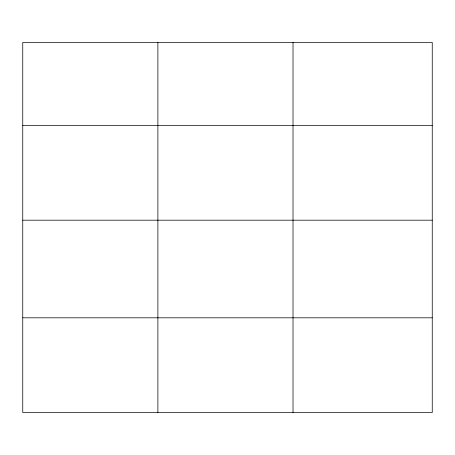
<?xml version="1.0" encoding="UTF-8"?>
<svg xmlns="http://www.w3.org/2000/svg" width="455" height="455" viewBox="0 0 455 455"><rect width="100%" height="100%" fill="white"/><g stroke="black" fill="none" stroke-linecap="round" stroke-linejoin="round"><path stroke-width="0.68" d="M432.25 220.186L432.25 42.44L22.75 42.44L22.75 412.56L432.25 412.56L432.25 220.186L22.75 220.186M22.75 125.438L432.25 125.438M22.75 317.812L432.25 317.812M293.02 42.44L293.02 412.56M157.885 42.44L157.885 412.56"/></g></svg>
